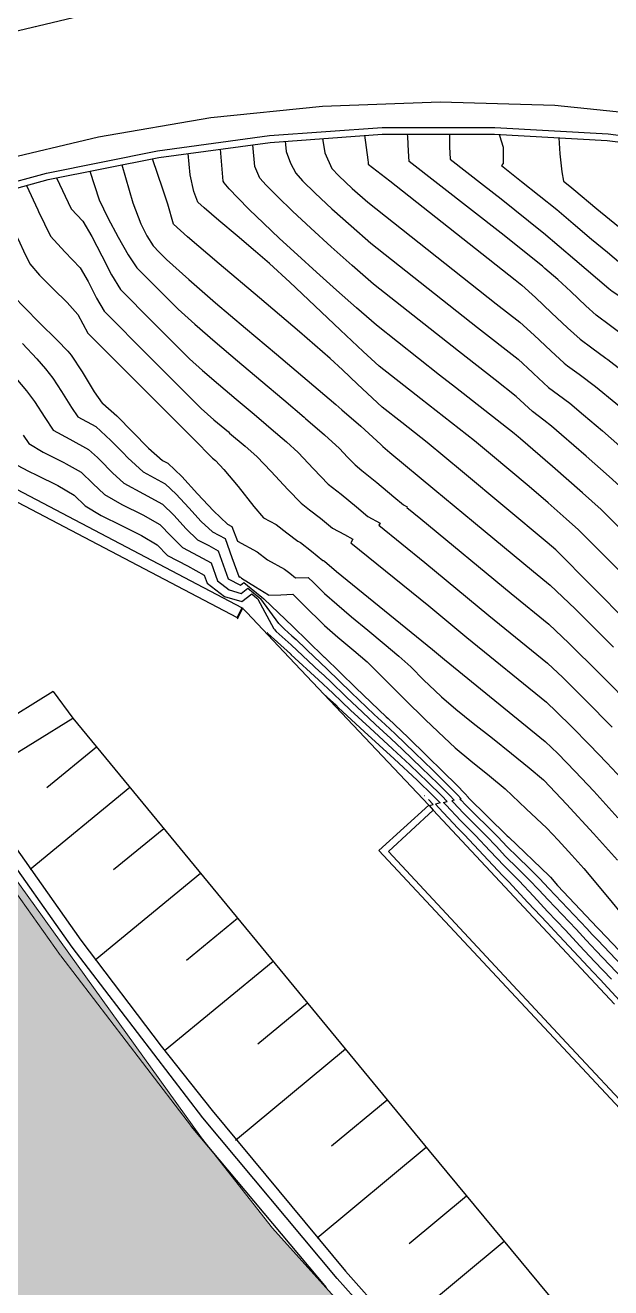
# Model space of a CAD drawing. Header units: millimetres. Extents: x -133 to 63340, y -143 to 109141.
# Drawn here: x 62411.3 to 62437.5, y 108593.7 to 108650 of the extents above; entities that cross this region are included whole.
import ezdxf

# ---------------------------------------------------------------- set-up
doc = ezdxf.new("R2010")
doc.units = ezdxf.units.MM
doc.header["$MEASUREMENT"] = 0
doc.linetypes.add('DOT', pattern=[0.55, 0.3, -0.25])
for name, color, linetype in [('Bâti', 7, 'Continuous'), ('colore lago', 131, 'Continuous'), ('Couronnement', 7, 'Continuous'), ('curve livello 5m', 7, 'Continuous'), ('pendenze', 2, 'Continuous'), ('Per+Mod Surf', 7, 'Continuous'), ('TalusHautBas', 7, 'Continuous')]:
    doc.layers.add(name, color=color, linetype=linetype)
doc.layers.add('Colori bordi', color=5, linetype='Continuous', plot=False)
doc.layers.add('no_plot', color=5, linetype='Continuous', plot=False)

msp = doc.modelspace()

# ---------------------------------------------------------------- hatches: boundary and pattern name
at = {"layer": 'colore lago', "linetype": 'Continuous', "lineweight": 0}
msp.add_hatch(color=256, dxfattribs=at).paths.add_polyline_path([(62548.2785, 108427.2813), (62545.2149, 108437.4977), (62544.7767, 108445.1398), (62545.6037, 108453.1916), (62543.8249, 108460.0907), (62537.2375, 108468.8864), (62530.5503, 108474.2875), (62527.7446, 108478.4761), (62523.6239, 108483.7567), (62517.3885, 108489.8759), (62515.2465, 108489.6403), (62513.6669, 108491.3373), (62513.9099, 108495.5974), (62504.855, 108507.9517), (62496.2324, 108519.7164), (62493.3544, 108519.0168), (62485.4277, 108525.3848), (62484.6684, 108528.5086), (62471.2359, 108544.4414), (62471.3593, 108544.5426), (62471.1446, 108544.7908), (62466.395, 108550.2796), (62461.1114, 108555.785), (62451.9812, 108564.9833), (62445.6934, 108571.4023), (62438.2814, 108579.0072), (62431.6209, 108586.0355), (62422.3658, 108596.3263), (62419.2028, 108600.3592), (62408.0987, 108615.7917), (62402.3619, 108624.9029), (62401.9106, 108624.6198), (62397.083, 108621.5924), (62391.7798, 108618.2667), (62379.1258, 108610.3312), (62385.2068, 108600.697), (62399.8054, 108577.5683), (62397.3883, 108576.0313), (62399.2665, 108572.8528), (62400.2625, 108570.8412), (62401.9219, 108566.4966), (62403.538, 108562.2348), (62405.2955, 108558.0946), (62407.9973, 108552.7666), (62411.016, 108547.6991), (62415.008, 108541.4499), (62417.547, 108537.4023), (62418.8645, 108535.302), (62423.7176, 108527.6886), (62427.3396, 108522.0308), (62428.8547, 108522.3015), (62431.9449, 108520.4683), (62435.17, 108517.1027), (62435.248, 108508.375), (62442.5794, 108497.7776), (62448.4078, 108490.3296), (62458.0371, 108478.2075), (62469.2124, 108462.4823), (62469.097, 108462.1315), (62477.4132, 108450.0308), (62487.1869, 108436.2424), (62497.2899, 108418.8124), (62505.266, 108404.2863), (62555.9335, 108404.5128), (62554.0622, 108410.815), (62549.8898, 108422.0895)])

# ---------------------------------------------------------------- linework, layer by layer
at = {"layer": 'Bâti', "color": 2, "linetype": 'Continuous'}
for p, q in [((62409.1706, 108629.6739), (62420.785, 108623.5805)), ((62420.785, 108623.5805), (62421.0164, 108624.0216)), ((62420.785, 108623.5805), (62420.7995, 108623.5344)), ((62420.7995, 108623.5344), (62421.0467, 108624.0057)), ((62421.0164, 108624.0216), (62421.0467, 108624.0057)), ((62412.5796, 108620.2848), (62408.5607, 108617.8038)), ((62412.5796, 108620.2848), (62413.448, 108619.0887)), ((62408.0987, 108615.7917), (62413.448, 108619.0887)), ((62413.4247, 108608.8685), (62408.3835, 108615.9673)), ((62408.8283, 108616.2414), (62413.8112, 108609.1909)), ((62429.3411, 108615.2075), (62427.113, 108613.187)), ((62429.3546, 108615.1927), (62429.3411, 108615.2075)), ((62429.3546, 108615.1927), (62429.5389, 108614.9954)), ((62427.5477, 108613.137), (62429.5389, 108614.9954)), ((62443.2902, 108595.8544), (62427.113, 108613.187)), ((62427.1415, 108613.1858), (62427.113, 108613.187)), ((62427.5477, 108613.137), (62435.48, 108604.603)), ((62413.8112, 108609.1909), (62417.3984, 108604.4602)), ((62419.2498, 108601.2484), (62413.4247, 108608.8685)), ((62417.3984, 108604.4602), (62419.6693, 108601.5844)), ((62435.48, 108604.603), (62443.2641, 108596.2628)), ((62425.2558, 108594.0872), (62419.2498, 108601.2484)), ((62419.6693, 108601.5844), (62425.6194, 108594.404)), ((62424.7685, 108593.6784), (62418.7444, 108600.8621)), ((62425.6194, 108594.404), (62432.4106, 108586.829)), ((62432.0548, 108586.5025), (62425.2558, 108594.0872))]:
    msp.add_line(p, q, dxfattribs=at)
at = {"layer": 'Bâti', "color": 2, "linetype": 'Continuous', "lineweight": 0}
for p, q in [((62412.9061, 108608.5002), (62407.8649, 108615.599)), ((62418.7444, 108600.8621), (62412.9193, 108608.4822))]:
    msp.add_line(p, q, dxfattribs=at)
at = {"layer": 'Colori bordi', "linetype": 'Continuous', "lineweight": 0, "flags": 128}
msp.add_lwpolyline([(62504.855, 108507.9517), (62496.2324, 108519.7164), (62493.3544, 108519.0168), (62485.4277, 108525.3848), (62484.6684, 108528.5086), (62471.2359, 108544.4414), (62471.3593, 108544.5426), (62471.1446, 108544.7908), (62466.395, 108550.2796), (62461.1114, 108555.785), (62451.9812, 108564.9833), (62445.6934, 108571.4023), (62438.2814, 108579.0072), (62431.6209, 108586.0355), (62422.3658, 108596.3263), (62419.2028, 108600.3592), (62408.0987, 108615.7917)], dxfattribs=at)
at = {"layer": 'Couronnement', "color": 2, "linetype": 'Continuous'}
for p, q in [((62408.1878, 108649.1085), (62413.4632, 108650.376)), ((62424.6001, 108646.3988), (62419.6173, 108645.8915)), ((62429.8463, 108646.5892), (62424.6001, 108646.3988)), ((62434.971, 108646.4371), (62429.8463, 108646.5892)), ((62440.9848, 108645.81), (62434.971, 108646.4371)), ((62419.6173, 108645.8915), (62414.5991, 108645.0311)), ((62414.5991, 108645.0311), (62409.6462, 108643.8609)), ((62417.2355, 108644.4201), (62422.2272, 108645.0958)), ((62422.2272, 108645.0958), (62427.2557, 108645.4587)), ((62422.2582, 108644.7973), (62427.2666, 108645.1587)), ((62427.2557, 108645.4587), (62432.2764, 108645.4631)), ((62427.2666, 108645.1587), (62432.2767, 108645.1631)), ((62432.2767, 108645.1631), (62437.308, 108644.8816)), ((62432.2934, 108645.4621), (62437.3422, 108645.1796)), ((62437.3422, 108645.1796), (62441.1141, 108644.698)), ((62417.2851, 108644.1241), (62422.2582, 108644.7973)), ((62437.308, 108644.8816), (62441.0762, 108644.4004)), ((62412.2823, 108643.4241), (62417.2355, 108644.4201)), ((62412.3515, 108643.132), (62417.2851, 108644.1241)), ((62407.4345, 108642.0951), (62412.2823, 108643.4241)), ((62407.5234, 108641.8084), (62412.3515, 108643.132))]:
    msp.add_line(p, q, dxfattribs=at)
at = {"layer": 'curve livello 5m', "color": 2}
msp.add_line((62422.4332, 108623.0673), (62421.7327, 108624.3897), dxfattribs=at)
at = {"layer": 'curve livello 5m', "color": 2, "flags": 128}
for points in [[(62435.1491, 108645.0024), (62435.192, 108644.2908), (62435.2717, 108643.4775), (62435.3484, 108643.0696), (62435.3484, 108643.0696), (62435.6364, 108642.8396), (62435.8176, 108642.6854), (62436.8456, 108641.8317), (62437.807, 108641.0405), (62438.5552, 108640.4318), (62438.9438, 108640.1257), (62438.9438, 108640.1257), (62439.4622, 108639.7873), (62440.2015, 108639.3334), (62440.9758, 108638.8591), (62441.5998, 108638.4598), (62441.5998, 108638.4598), (62441.6618, 108638.4144), (62441.9856, 108637.9374), (62442.3236, 108637.432), (62442.3236, 108637.432), (62442.8142, 108637.0049), (62443.3597, 108636.6094), (62443.6431, 108636.4132)], [(62424.5984, 108644.9662), (62424.6956, 108644.326), (62425.013, 108643.6253), (62425.3255, 108643.2992), (62425.9201, 108642.7438), (62426.6185, 108642.1257), (62426.6185, 108642.1257), (62432.3508, 108637.5958), (62433.4085, 108636.7684), (62434.0492, 108636.1836), (62434.7874, 108635.4836), (62435.3899, 108634.9371), (62435.3899, 108634.9371), (62435.5353, 108634.8281)], [(62427.0525, 108633.1697), (62426.8075, 108633.3934), (62426.1661, 108633.9993), (62425.4899, 108634.6391), (62424.9337, 108635.1532), (62423.5643, 108636.3414), (62421.7814, 108637.8516), (62419.9842, 108639.3675), (62418.572, 108640.5728), (62417.9441, 108641.1514), (62417.6878, 108642.039), (62417.4712, 108642.7043), (62417.0037, 108644.0675)], [(62410.0611, 108642.5041), (62410.737, 108641.0267), (62410.8432, 108640.8195), (62411.0816, 108640.3123), (62411.255, 108639.96), (62411.53, 108639.3805), (62411.967, 108638.8701), (62412.5762, 108638.2654), (62413.1981, 108637.6503), (62413.6729, 108637.1088), (62413.6729, 108637.1088), (62414.129, 108636.2831), (62416.7133, 108633.6892), (62418.8319, 108631.5626)], [(62435.5353, 108634.8281), (62436.0481, 108634.4439), (62436.7827, 108633.8971), (62436.7827, 108633.8971), (62437.6836, 108633.1503), (62438.9233, 108632.0959), (62438.9233, 108632.0959), (62439.5991, 108631.5068), (62440.0605, 108631.0938), (62440.0605, 108631.0938), (62440.5587, 108630.5979), (62441.2423, 108629.9019), (62441.8326, 108629.3101), (62441.8326, 108629.3101), (62446.9235, 108624.5264)], [(62439.8832, 108621.6964), (62435.0048, 108626.6068), (62434.6269, 108626.9398), (62430.8505, 108630.0836), (62429.2747, 108631.3974), (62428.1365, 108632.2877), (62427.2596, 108632.9807), (62427.0525, 108633.1697)], [(62418.8319, 108631.5626), (62419.6893, 108630.7021), (62419.8173, 108630.5916), (62420.2, 108630.1895), (62420.8266, 108629.4305), (62421.5385, 108628.5412), (62421.9696, 108628.0382), (62421.9696, 108628.0382), (62422.5326, 108627.7396), (62423.0116, 108627.3696), (62423.4979, 108626.993), (62423.4979, 108626.993), (62423.6099, 108626.9315), (62424.0998, 108626.5446), (62424.6179, 108626.1354), (62424.6483, 108626.1365), (62424.6609, 108626.124), (62424.6867, 108626.0984), (62425.2172, 108625.6467), (62429.5071, 108622.1612), (62430.0463, 108621.7158), (62434.5389, 108618.0587), (62435.0983, 108617.5123), (62435.8743, 108616.721), (62435.8743, 108616.721), (62436.7042, 108615.8298), (62437.7845, 108614.6524)], [(62410.9692, 108630.3816), (62411.479, 108630.1251)], [(62411.479, 108630.1251), (62411.8493, 108629.9388), (62412.7789, 108629.4768), (62413.5063, 108629.0469), (62413.5063, 108629.0469), (62414.0006, 108628.5753), (62414.7191, 108628.147), (62415.6255, 108627.6952), (62416.5227, 108627.2468), (62417.2138, 108626.829), (62417.6748, 108626.3609), (62418.5664, 108625.8938), (62419.3135, 108625.4786), (62419.4419, 108625.1225), (62420.2166, 108624.5306), (62420.994, 108624.2978), (62421.4375, 108624.6412), (62421.6627, 108624.4567), (62421.7327, 108624.3897)], [(62422.4332, 108623.0673), (62422.5339, 108622.9701), (62423.1997, 108622.3655), (62424.4841, 108621.1686)], [(62424.4841, 108621.1686), (62424.5073, 108621.1469), (62424.9332, 108620.7496), (62425.6721, 108620.0369), (62426.3784, 108619.3561), (62426.9606, 108618.8163), (62427.6454, 108618.1876), (62428.1702, 108617.6998), (62429.0193, 108616.8842), (62429.7578, 108616.1643), (62430.2778, 108615.6463), (62430.4715, 108615.4362), (62430.3668, 108615.4076), (62430.4444, 108615.3243), (62430.8713, 108614.866), (62431.3976, 108614.3491), (62431.9237, 108613.8325), (62432.3467, 108613.3782), (62432.771, 108612.9226), (62433.2994, 108612.4041), (62433.8275, 108611.8858), (62434.2479, 108611.4343), (62434.6695, 108610.9814), (62435.917, 108609.669), (62436.3638, 108609.189), (62436.812, 108608.7076), (62438.0002, 108607.4565)]]:
    msp.add_lwpolyline(points, dxfattribs=at)
at = {"layer": 'no_plot'}
for p, q in [((62432.5666, 108642.2688), (62434.402, 108640.8028)), ((62434.4089, 108639.2641), (62432.5734, 108640.7457)), ((62422.6423, 108623.3235), (62421.8371, 108624.4149))]:
    msp.add_line(p, q, dxfattribs=at)
at = {"layer": 'no_plot', "flags": 128}
for points in [[(62426.465, 108645.1125), (62426.6132, 108644.0196), (62426.6289, 108643.904), (62426.6335, 108643.8292), (62427.6001, 108643.0777), (62433.1936, 108638.6574), (62433.492, 108638.4239), (62434.1006, 108637.8747), (62434.8245, 108637.1902), (62435.5343, 108636.5199), (62436.1004, 108636.0131), (62436.6159, 108635.621), (62437.243, 108635.162)], [(62432.5734, 108640.7457), (62428.4677, 108643.9377), (62428.436, 108644.3996), (62428.3999, 108645.0372), (62428.3999, 108645.0372), (62428.3833, 108645.1597)], [(62430.268, 108645.1613), (62430.2677, 108644.599), (62430.3018, 108644.0462), (62431.7861, 108642.8922), (62432.5666, 108642.2688)], [(62432.4798, 108645.1517), (62432.4998, 108645.1073), (62432.6553, 108644.5877), (62432.6609, 108643.8568), (62432.5899, 108643.7616), (62433.4802, 108643.0505), (62435.051, 108641.7958), (62435.7904, 108641.1673), (62436.6001, 108640.4779), (62437.3119, 108639.8877), (62437.9166, 108639.3926), (62438.2327, 108639.1412), (62438.8894, 108638.7275), (62439.6197, 108638.2712), (62440.3721, 108637.7411), (62440.8102, 108637.4002), (62441.2459, 108636.7533), (62441.7249, 108636.3087), (62441.9882, 108636.0897)], [(62430.5379, 108633.8511), (62429.8222, 108634.4109), (62427.0032, 108636.6387), (62426.1144, 108637.41), (62425.2177, 108638.2019), (62424.3332, 108638.9953), (62423.4816, 108639.7712), (62422.6831, 108640.5105), (62421.9582, 108641.1941), (62421.3272, 108641.8031), (62420.8106, 108642.3183), (62420.4288, 108642.7207), (62420.2022, 108642.9912), (62420.2022, 108642.9912), (62420.1702, 108643.0618), (62420.1538, 108643.2392), (62420.0376, 108644.4967)], [(62432.298, 108634.1952), (62430.6651, 108635.4725), (62426.8749, 108638.4677), (62425.9259, 108639.2945), (62424.9779, 108640.1402), (62424.0754, 108640.9634), (62423.2625, 108641.7226), (62422.5838, 108642.3765), (62422.0834, 108642.8836), (62421.8058, 108643.2025), (62421.8058, 108643.2025), (62421.5699, 108643.7231), (62421.4805, 108644.692)], [(62422.9271, 108644.8456), (62422.9697, 108644.3845), (62423.1634, 108643.8686), (62423.4094, 108643.4139), (62423.708, 108643.0837), (62424.2711, 108642.5321), (62425.0186, 108641.8339), (62425.8705, 108641.0638), (62426.7467, 108640.2967), (62431.5079, 108636.5341), (62433.325, 108635.1128), (62433.9642, 108634.521)], [(62428.7794, 108633.5074), (62427.1314, 108634.8097), (62426.4115, 108635.4621), (62425.3946, 108636.4182), (62424.2474, 108637.5059), (62423.1368, 108638.5532), (62422.2298, 108639.3881), (62422.2298, 108639.3881), (62421.6034, 108639.9315), (62420.7879, 108640.6223), (62419.9659, 108641.3157), (62419.3199, 108641.867), (62419.0327, 108642.1316), (62419.0327, 108642.1316), (62418.8594, 108642.6094), (62418.6835, 108643.3411), (62418.6835, 108643.3411), (62418.5948, 108644.3014)], [(62414.2076, 108643.5052), (62414.634, 108642.2295), (62415.0156, 108641.4273), (62415.4738, 108640.5607), (62415.9302, 108639.7715), (62416.3064, 108639.2018), (62417.1628, 108638.3422), (62418.1491, 108637.3522), (62418.8975, 108636.6775), (62419.7991, 108635.8962), (62420.7991, 108635.0469), (62421.8426, 108634.1681), (62422.8745, 108633.2986), (62423.7781, 108632.5296)], [(62415.6348, 108643.7922), (62416.138, 108642.0957), (62416.4845, 108641.1663), (62416.7595, 108640.6197), (62417.0322, 108640.1747), (62417.3127, 108639.8932), (62417.6357, 108639.5689), (62418.6291, 108638.6734), (62419.8259, 108637.6362), (62421.1534, 108636.5088), (62422.5384, 108635.3424), (62423.9082, 108634.1881), (62425.1898, 108633.0974), (62425.4634, 108632.8591)], [(62411.3837, 108642.8667), (62411.8916, 108641.7862), (62411.9255, 108641.7173), (62412.4534, 108640.6046), (62413.1034, 108639.9119), (62413.7846, 108639.1934), (62414.1375, 108638.585), (62414.509, 108637.8464), (62414.8548, 108637.256), (62416.8631, 108635.2402), (62419.1759, 108632.9188), (62419.7455, 108632.4162), (62420.3938, 108631.868)], [(62412.7231, 108643.2067), (62413.3769, 108641.8288), (62413.8964, 108641.2781), (62414.3074, 108640.5962), (62414.7448, 108639.7375), (62415.179, 108638.8868), (62415.5806, 108638.2289), (62417.013, 108636.7912), (62418.6625, 108635.1355), (62419.247, 108634.6104), (62419.9593, 108633.9965), (62420.7442, 108633.3326), (62421.5466, 108632.6573), (62422.0875, 108632.1991)], [(62408.8235, 108642.1648), (62409.2593, 108641.2967), (62409.5814, 108640.4579), (62409.9476, 108639.4689), (62409.9712, 108639.4229), (62410.2267, 108638.8655), (62410.3778, 108638.6227), (62410.5846, 108638.2027), (62410.6066, 108638.1563), (62410.8394, 108637.903), (62411.3006, 108637.4206), (62411.9686, 108636.746), (62412.7482, 108635.9672), (62413.2337, 108635.4721), (62413.38, 108635.2956), (62413.8679, 108634.5482), (62414.4119, 108633.6681), (62414.7689, 108633.1515), (62414.7951, 108633.1371), (62415.4229, 108632.585), (62416.1291, 108631.864), (62416.8114, 108631.1676)], [(62434.402, 108640.8028), (62434.4656, 108640.752), (62435.8579, 108639.5686), (62437.3827, 108638.2704), (62437.5216, 108638.1567), (62437.6396, 108638.0827), (62438.6417, 108637.3847), (62439.5005, 108636.7563), (62439.9585, 108636.386), (62440.1682, 108636.0746), (62440.4629, 108635.7915)], [(62438.9469, 108635.4951), (62438.3351, 108635.9552), (62437.4503, 108636.6028), (62436.811, 108637.0892), (62436.811, 108637.0892), (62436.352, 108637.5066), (62435.6816, 108638.1351), (62435.1007, 108638.6699), (62435.1007, 108638.6699), (62434.5264, 108639.1654), (62434.4089, 108639.2641)], [(62411.209, 108635.8167), (62411.8489, 108635.1285), (62412.233, 108634.6819), (62412.5639, 108634.2662), (62412.954, 108633.6686), (62413.3889, 108632.965), (62413.6743, 108632.5521), (62414.4729, 108632.1146), (62415.1565, 108631.4917), (62415.684, 108630.9472)], [(62437.243, 108635.162), (62437.3292, 108635.099), (62437.934, 108634.6441), (62439.12, 108633.6609), (62440.752, 108632.2728), (62441.0717, 108631.9912), (62441.5698, 108631.4898), (62446.9149, 108626.4673)], [(62433.9642, 108634.521), (62434.0168, 108634.4722), (62434.6793, 108633.8611), (62435.1293, 108633.524), (62435.6314, 108633.1502), (62436.2472, 108632.6397), (62437.0946, 108631.919), (62437.8737, 108631.2422), (62438.5977, 108630.6042), (62439.0494, 108630.1964), (62439.643, 108629.6098), (62440.4833, 108628.7562), (62441.3682, 108627.8561), (62442.0954, 108627.1304), (62446.9322, 108622.5855)], [(62410.9108, 108634.273), (62411.3862, 108633.6995), (62411.7479, 108633.2367), (62412.2079, 108632.5169), (62412.5797, 108631.9526), (62413.3152, 108631.5417), (62414.1507, 108631.092), (62414.5524, 108630.726)], [(62438.1172, 108627.3244), (62437.0271, 108628.4016), (62437.0271, 108628.4016), (62436.1976, 108629.1506), (62434.868, 108630.3223), (62433.4372, 108631.5651), (62433.4372, 108631.5651), (62433.3288, 108631.6563), (62433.2582, 108631.709), (62433.1579, 108631.8017), (62430.5379, 108633.8511)], [(62438.0382, 108629.299), (62437.3977, 108629.8774), (62436.3709, 108630.7822), (62435.2659, 108631.7421), (62435.2659, 108631.7421), (62434.8108, 108632.1291), (62434.4801, 108632.4033), (62434.4801, 108632.4033), (62433.9688, 108632.785), (62433.2415, 108633.4573), (62432.298, 108634.1952)], [(62439.249, 108624.257), (62437.3543, 108626.1817), (62436.0159, 108627.5042), (62436.0159, 108627.5042), (62435.4794, 108627.9898), (62434.6666, 108628.7061), (62433.8213, 108629.4382), (62433.8213, 108629.4382), (62432.0973, 108630.8734), (62431.3779, 108631.4732), (62428.9794, 108633.3493), (62428.7794, 108633.5074)], [(62425.4634, 108632.8591), (62426.3102, 108632.1215), (62427.1965, 108631.3116), (62427.2584, 108631.2466), (62427.2854, 108631.2254), (62427.6057, 108630.9597), (62429.6038, 108629.2938), (62431.3298, 108627.8569), (62434.0097, 108625.6426), (62434.7522, 108625.0382), (62435.873, 108623.9684), (62437.5852, 108622.2709)], [(62422.0875, 108632.1991), (62422.3113, 108632.0095), (62422.9831, 108631.428), (62423.5069, 108630.9516), (62424.1992, 108630.2218), (62424.8446, 108629.5462), (62425.4293, 108629.0881), (62426.1105, 108628.5208), (62426.6244, 108628.0964), (62427.1656, 108627.8059), (62427.1102, 108627.7142), (62429.1641, 108626.0455), (62432.028, 108623.6792), (62434.6456, 108621.5484), (62435.3166, 108620.9079), (62436.3418, 108619.8916), (62437.5311, 108618.6895)], [(62423.7781, 108632.5296), (62423.8399, 108632.4769), (62424.684, 108631.7417), (62425.3517, 108631.1316), (62425.7138, 108630.7498), (62426.0515, 108630.3964), (62426.3574, 108630.1567), (62427.0175, 108629.6096), (62427.7767, 108628.9729), (62428.2066, 108628.6223), (62428.3741, 108628.5324), (62428.357, 108628.504), (62428.9926, 108627.9876), (62433.0188, 108624.6609), (62434.6989, 108623.2933), (62435.5948, 108622.4382), (62436.9635, 108621.0812), (62438.5514, 108619.4763)], [(62411.2378, 108631.7285), (62411.4851, 108631.3532), (62412.1251, 108630.9663), (62413.0559, 108630.5078), (62413.1534, 108630.4525)], [(62420.3938, 108631.868), (62420.4508, 108631.8197), (62421.1403, 108631.236), (62421.6621, 108630.7716), (62422.3102, 108630.0998), (62423.0511, 108629.2966), (62423.6377, 108628.6961), (62424.014, 108628.4), (62424.5012, 108628.0194), (62425.0421, 108627.5706), (62425.5743, 108627.2941), (62425.9571, 108627.0795), (62425.8635, 108626.9244), (62429.3356, 108624.1034), (62431.0371, 108622.6975), (62434.5923, 108619.8035), (62435.0384, 108619.3777), (62435.72, 108618.7019), (62436.5108, 108617.9027), (62437.2846, 108617.1065), (62437.9528, 108616.3889)], [(62415.684, 108630.9472), (62415.9138, 108630.71), (62416.5953, 108630.0897), (62417.0882, 108629.8227), (62417.5699, 108629.56), (62418.0723, 108629.0946), (62418.6293, 108628.4837), (62419.1857, 108627.8736), (62419.6864, 108627.4105), (62420.2463, 108627.1091), (62420.5519, 108626.2607), (62420.8575, 108625.4137), (62420.9056, 108625.3882), (62420.9193, 108625.3988), (62420.9825, 108625.347), (62421.613, 108624.9581), (62422.188, 108624.5988), (62422.1958, 108624.5913), (62422.2038, 108624.5836), (62422.741, 108624.6042), (62423.2763, 108624.6241), (62423.7383, 108624.1657), (62424.6797, 108623.2316), (62425.28, 108622.7136), (62425.9968, 108622.1175), (62426.5888, 108621.6062), (62427.3363, 108620.8604), (62428.2674, 108619.9272), (62429.1925, 108619.0275), (62430.0262, 108618.2275), (62430.5185, 108617.767), (62431.2139, 108617.1919), (62432.0529, 108616.5245), (62432.7558, 108615.9438), (62433.694, 108615.049), (62434.6022, 108614.1828), (62435.1089, 108613.6508), (62435.7255, 108612.9821), (62436.267, 108612.3772), (62437.3881, 108611.0236), (62438.6123, 108609.5467)], [(62416.8114, 108631.1676), (62416.8346, 108631.144), (62417.4603, 108630.5944), (62417.6886, 108630.4703), (62418.322, 108629.8835), (62419.0242, 108629.1134), (62419.7257, 108628.3443), (62420.3569, 108627.7604), (62420.5572, 108627.6526), (62420.7961, 108626.9899), (62421.6766, 108626.5229), (62422.1349, 108626.1684), (62422.8941, 108625.752), (62423.1361, 108625.5609), (62423.392, 108625.3588), (62423.9623, 108625.3803), (62424.1996, 108625.1448), (62424.6832, 108624.665), (62425.2298, 108624.1821), (62425.8961, 108623.6185), (62426.6213, 108623.0155), (62427.3443, 108622.4142), (62428.0043, 108621.8557), (62428.5404, 108621.3811), (62429.1262, 108620.7951), (62429.604, 108620.3319), (62429.9119, 108620.0411), (62430.5466, 108619.5029), (62431.3254, 108618.8722), (62432.1771, 108618.1947), (62433.0307, 108617.5157), (62433.8151, 108616.8807), (62434.4592, 108616.3354), (62434.474, 108616.3213), (62434.4883, 108616.3077), (62435.4851, 108615.2612), (62436.698, 108613.9457), (62437.7633, 108612.7559)], [(62413.1534, 108630.4525), (62413.8285, 108630.0694), (62414.3476, 108629.5741), (62414.8655, 108629.0801), (62415.6406, 108628.6366), (62416.5824, 108628.1733), (62417.3325, 108627.7394), (62417.8395, 108627.2243), (62418.3453, 108626.7107), (62419.0413, 108626.3462), (62419.6245, 108626.0221), (62419.9138, 108625.2196), (62420.4383, 108624.8188), (62420.9645, 108624.6612), (62421.2648, 108624.8937), (62421.7645, 108624.4842), (62421.8371, 108624.4149)], [(62414.5524, 108630.726), (62414.6595, 108630.6284), (62415.2231, 108630.0466), (62415.7304, 108629.5849), (62416.6006, 108629.1135), (62417.4512, 108628.6497), (62417.9574, 108628.1617), (62418.5111, 108627.5466), (62419.0159, 108627.0606), (62419.5161, 108626.7986), (62419.9354, 108626.5656), (62420.1605, 108625.9406), (62420.3856, 108625.3167), (62420.9351, 108625.0247), (62421.0921, 108625.1463), (62421.8133, 108624.5553), (62421.8782, 108624.515), (62421.9714, 108624.4253)], [(62421.9714, 108624.4253), (62423.2769, 108623.1866), (62423.9443, 108622.5244), (62424.6704, 108621.824), (62424.6788, 108621.8162), (62426.0907, 108620.4542), (62427.4404, 108619.1533), (62427.5233, 108619.0767), (62428.4129, 108618.2242), (62429.251, 108617.4133), (62429.988, 108616.6929), (62430.5742, 108616.1118), (62430.9602, 108615.7187), (62431.0961, 108615.5626), (62431.0945, 108615.5621), (62431.0957, 108615.5608), (62431.1023, 108615.5537), (62432.8437, 108613.8437), (62432.9139, 108613.7767), (62434.7161, 108612.0579), (62434.7708, 108611.9985), (62435.0805, 108611.6247), (62436.8773, 108609.7344), (62436.9137, 108609.6952), (62436.9502, 108609.656), (62439.0089, 108607.4884)], [(62422.6423, 108623.3235), (62422.9046, 108623.0702), (62423.2344, 108622.7707), (62423.4232, 108622.6031), (62423.8621, 108622.1804), (62423.9121, 108622.1321)], [(62423.2115, 108621.9189), (62423.165, 108621.9602), (62422.1632, 108622.8699), (62422.1346, 108622.8976), (62422.1298, 108622.9228)], [(62437.4958, 108607.4405), (62436.7428, 108608.2333), (62436.0889, 108608.9359), (62435.4368, 108609.6363), (62434.6439, 108610.4705), (62434.0077, 108611.1538), (62433.3735, 108611.8351), (62432.7, 108612.496), (62432.0634, 108613.1797), (62431.4287, 108613.8613), (62430.7558, 108614.5221), (62430.1187, 108615.206), (62430.0029, 108615.3304), (62430.1593, 108615.373), (62429.916, 108615.6291), (62429.2991, 108616.2359), (62428.4937, 108617.0113), (62428.4937, 108617.0113), (62427.7185, 108617.7318), (62426.7073, 108618.6603), (62425.8474, 108619.4575), (62425.8474, 108619.4575), (62425.4628, 108619.8282), (62425.0605, 108620.2163), (62425.0605, 108620.2163), (62424.4236, 108620.8104), (62423.1883, 108621.9396)], [(62423.9121, 108622.1321), (62424.806, 108621.2829), (62425.8814, 108620.2456), (62426.9094, 108619.2547), (62427.3949, 108618.8062), (62427.8467, 108618.3882), (62428.7205, 108617.5501), (62429.5216, 108616.7728), (62430.1795, 108616.1257), (62430.6238, 108615.6781), (62430.7838, 108615.4994), (62430.7306, 108615.4849), (62430.77, 108615.4426), (62430.9868, 108615.2098), (62431.4359, 108614.7653), (62431.9698, 108614.248), (62432.4186, 108613.8038), (62432.63, 108613.5768), (62432.842, 108613.3491), (62433.2935, 108612.9025), (62433.8303, 108612.3829), (62434.2814, 108611.9366), (62434.488, 108611.7147), (62434.6952, 108611.4922), (62436.3971, 108609.7017), (62436.6388, 108609.4421), (62436.8811, 108609.1818), (62438.5045, 108607.4725)], [(62424.6461, 108620.1786), (62424.9502, 108619.9045), (62425.1877, 108619.683), (62425.3163, 108619.559), (62426.4539, 108618.5043), (62427.7917, 108617.276), (62428.8171, 108616.3228), (62429.5276, 108615.6357), (62429.847, 108615.3099), (62429.6391, 108615.2531), (62429.7931, 108615.0878), (62430.6403, 108614.1782), (62430.9338, 108613.89), (62431.7801, 108612.9811), (62432.6289, 108612.0695), (62432.9196, 108611.7843), (62433.7676, 108610.8734), (62434.6182, 108609.9597), (62434.9567, 108609.6036), (62435.8139, 108608.6827), (62436.6737, 108607.7591), (62436.9915, 108607.4245), (62437.8573, 108606.4944)]]:
    msp.add_lwpolyline(points, dxfattribs=at)
at = {"layer": 'pendenze', "linetype": 'Continuous'}
for p, q in [((62414.5074, 108617.8026), (62412.2977, 108615.9823)), ((62415.9934, 108615.9988), (62411.5492, 108612.3378)), ((62417.5092, 108614.1587), (62415.2756, 108612.3187)), ((62419.1532, 108612.163), (62414.4558, 108608.2934)), ((62420.8057, 108610.1571), (62418.5232, 108608.2769)), ((62422.3898, 108608.234), (62417.5494, 108604.2466)), ((62423.9271, 108606.3679), (62421.7042, 108604.5367)), ((62425.618, 108604.3153), (62420.709, 108600.24)), ((62427.4838, 108602.0504), (62424.9938, 108599.9833)), ((62429.2304, 108599.9301), (62424.36, 108595.8867)), ((62431.0307, 108597.7604), (62428.4592, 108595.6255)), ((62432.7081, 108595.7399), (62427.948, 108591.7881))]:
    msp.add_line(p, q, dxfattribs=at)
at = {"layer": 'Per+Mod Surf', "color": 2, "linetype": 'Continuous'}
for p, q in [((62409.95, 108629.8262), (62421.0164, 108624.0216)), ((62421.0164, 108624.0216), (62421.2161, 108623.8101)), ((62421.2161, 108623.8101), (62423.1159, 108621.7987)), ((62423.1159, 108621.7987), (62429.3411, 108615.2075)), ((62429.3411, 108615.2075), (62429.3546, 108615.1927)), ((62429.3546, 108615.1927), (62429.5389, 108614.9954)), ((62429.5389, 108614.9954), (62437.6353, 108606.3296))]:
    msp.add_line(p, q, dxfattribs=at)
at = {"layer": 'Per+Mod Surf', "color": 2, "linetype": 'DOT'}
for p, q in [((62429.5347, 108615.2467), (62429.1406, 108615.6344)), ((62429.3511, 108615.1966), (62429.5347, 108615.2467))]:
    msp.add_line(p, q, dxfattribs=at)
at = {"layer": 'TalusHautBas', "color": 2, "linetype": 'DOT'}
msp.add_line((62421.0164, 108624.0216), (62421.2161, 108623.8101), dxfattribs=at)
at = {"layer": 'TalusHautBas', "color": 2, "linetype": 'Continuous'}
for p, q in [((62413.448, 108619.0887), (62429.3544, 108599.7796)), ((62429.3544, 108599.7796), (62436.7051, 108590.9253)), ((62429.3544, 108599.7796), (62436.7453, 108590.8769))]:
    msp.add_line(p, q, dxfattribs=at)

doc.saveas('drawing.dxf')
